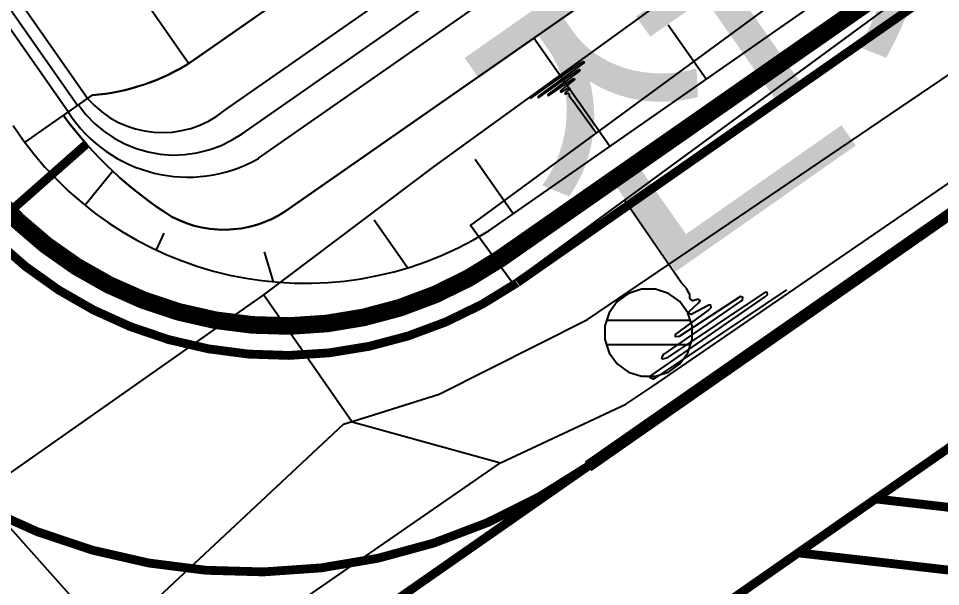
# Model space of a CAD drawing. Header units: millimetres. Extents: x 152904052 to 153933663, y 538271515 to 539240469.
# Drawn here: x 153444720 to 153460393, y 538547821 to 538557479 of the extents above; entities that cross this region are included whole.
import ezdxf
from ezdxf.enums import TextEntityAlignment as Align

# ---------------------------------------------------------------- set-up
doc = ezdxf.new("R2010")
doc.units = ezdxf.units.MM
doc.layers.add('SCHM', color=9, linetype='Continuous')
doc.layers.add('TEXT', color=7, linetype='Continuous')
doc.styles.get("Standard").update_dxf_attribs({"font": 'Gulim.ttf'})
doc.styles.add('돋움', font='Gulim.ttf')

msp = doc.modelspace()

# ---------------------------------------------------------------- linework, layer by layer
at = {"layer": 'SCHM'}
for p, q in [((153447653.7, 538556740.9), (153501257.3, 538594112.2)), ((153448225.8, 538555920.7), (153501844.5, 538593303.3)), ((153448799.4, 538555101.6), (153503195.3, 538593026)), ((153449372.9, 538554282.4), (153503421.5, 538591964.6)), ((153445893.2, 538556118.7), (153426530.2, 538583771.9)), ((153445565.5, 538555889.3), (153426202.5, 538583542.5)), ((153452713.3, 538553869.1), (153485446.2, 538576697.9)), ((153446223.7, 538558704.9), (153447616.9, 538556715.2)), ((153456409.5, 538556446.9), (153455764.6, 538557367.9)), ((153454769.1, 538555302.8), (153453479, 538557145.2)), ((153445483.6, 538555831.9), (153445975.2, 538556176.2)), ((153445565.5, 538555889.3), (153444828.5, 538555373.3)), ((153453128.6, 538554158.7), (153452483.5, 538555080)), ((153446323, 538554883.6), (153445851.7, 538554303.3)), ((153451330.6, 538553239.7), (153450764.2, 538554048.6)), ((153447191.5, 538553826.5), (153447058.3, 538553544.3)), ((153449055.9, 538553001.4), (153448901.6, 538553512))]:
    msp.add_line(p, q, dxfattribs=at)
for points, const_width in [([(153516377.8, 538737720.2), (153499645.1, 538637137.3), (153487684.3, 538628762.3), (153506386.8, 538602052.4), (153445810.6, 538559636.4), (153427681.5, 538585527.4, 0.4141458), (153426288.9, 538585772.8), (153424446.1, 538584482.4, 0.4142136), (153424200.5, 538583089.7), (153443870.2, 538554998.6, 0.4088796), (153452912.1, 538553398.1), (153485721, 538576279.9), (153508667.6, 538588016.3)], 300), ([(153443428.6, 538554757.1, 0.4111623), (153453191.1, 538552983.2)], 150)]:
    msp.add_lwpolyline(points, format="xyb", dxfattribs=dict(at, const_width=const_width))
at = {"layer": 'SCHM', "const_width": 150}
for points in [[(153449425.1, 538542432), (153671838.3, 538697548.8)], [(153453198.1, 538552988), (153486007, 538575869.8)], [(153462242.9, 538548971.9), (153459288.6, 538549311)], [(153461191.9, 538548024.9), (153457974.1, 538548394.3)]]:
    msp.add_lwpolyline(points, dxfattribs=at)
at = {"layer": 'SCHM'}
for points in [[(153501701.1, 538594421.6), (153447653.7, 538556740.9, -0.1251391), (153445975.2, 538556176.2), (153445565.5, 538555889.3)], [(153494494.8, 538585741), (153449372.9, 538554282.4, -0.2938498), (153447324.7, 538554108.7, -0.0942015), (153445483.6, 538555831.9, -4.9618024)], [(153445483.6, 538555831.9, 0.0942015), (153447324.7, 538554108.7, 0.2938498), (153449372.9, 538554282.4)]]:
    msp.add_lwpolyline(points, format="xyb", dxfattribs=at)
for points in [[(153446230.6, 538546826.5), (153450247.5, 538550581.5), (153450666.5, 538550712.5), (153451868.5, 538551091.5), (153454391.5, 538552358.5), (153470526.5, 538563303.6), (153481348.5, 538570923.6), (153502160.5, 538585055.6), (153505944.5, 538587988.6), (153507722.5, 538589393.6)], [(153442926.5, 538560000.2), (153445724.3, 538556004.5)], [(153448519.7, 538555517.1), (153453310.7, 538558859.5)], [(153453423.5, 538556116.1), (153454281.5, 538556724.6), (153454317.5, 538556748.1), (153454338, 538556739.3), (153454331.4, 538556722.8), (153453564.5, 538556165.3), (153453551.5, 538556149.8), (153453553.5, 538556135.7), (153453567.7, 538556134.6), (153454229.7, 538556602.9), (153454257.1, 538556609.7), (153454260.2, 538556605.5), (153454252.4, 538556580.4), (153453721.8, 538556192.8), (153453718.9, 538556174.4), (153453735.4, 538556167.7), (153454145.8, 538556452.8), (153454172.6, 538556455.1), (153454171.1, 538556438.8), (153453954.4, 538556270.8), (153453933.7, 538556248.3), (153453938, 538556230.6), (153453949.7, 538556232.9), (153454068.2, 538556299), (153454086, 538556294.6), (153454083.7, 538556279.9), (153454021.9, 538556219.3), (153454009.5, 538556203.2), (153454023.8, 538556195), (153454060.8, 538556207.5), (153454080.5, 538556191.5), (153454082, 538556164.3), (153454095, 538556141.1), (153454102, 538556125.8), (153454142.9, 538556084.1), (153454543.6, 538555531.1)], [(153445738, 538556010.1), (153445865.1, 538555846.3), (153446011.7, 538555696.2), (153446171, 538555563.3), (153446345.1, 538555444.8), (153446530.1, 538555346.4), (153446723.1, 538555266.1), (153446923, 538555211.3), (153447128.2, 538555172.7), (153447337.6, 538555157.7), (153447546.5, 538555167.2), (153447751.1, 538555194.5), (153447957.2, 538555243.4), (153448152.4, 538555313.8), (153448339.5, 538555407.6), (153448519.7, 538555517.1)], [(153457773.6, 538552863.3), (153455597.2, 538551402.2), (153455505.8, 538551345.9), (153455455.4, 538551369.2), (153455472.9, 538551409.8), (153457419.3, 538552749.6), (153457452.5, 538552787.4), (153457448.5, 538552822.6), (153457413.2, 538552826.3), (153455734, 538551702.1), (153455665.3, 538551686.8), (153455657.9, 538551697.6), (153455678.8, 538551759.6), (153457025.5, 538552691.3), (153457034, 538552736.9), (153456993.4, 538552754.6), (153455952.4, 538552070.7), (153455885.8, 538552066.7), (153455890.5, 538552107), (153456441.1, 538552511.9), (153456494.1, 538552566.4), (153456484.6, 538552610.9), (153456455.2, 538552605.9), (153456155.9, 538552448.7), (153456111.7, 538552461), (153456118.4, 538552497.4), (153456276.3, 538552644.3), (153456308.2, 538552683.8), (153456273, 538552705.1), (153456180, 538552676.4), (153456132, 538552717.3), (153456130, 538552785.4), (153456099.1, 538552843.9), (153456082.6, 538552882.5), (153455983.4, 538552988.9), (153455020.4, 538554392.5)], [(153454709.3, 538552347.8), (153456148.4, 538552347.8)], [(153454706.5, 538551934.5), (153456151.2, 538551934.5)]]:
    msp.add_lwpolyline(points, dxfattribs=at)
at = {"layer": 'SCHM', "ltscale": 0.3, "const_width": 200}
msp.add_lwpolyline([(153454400.7, 538549864.4), (153508810.6, 538587811.3)], dxfattribs=at)
at = {"layer": 'SCHM', "ltscale": 15, "const_width": 150, "flags": 128}
msp.add_lwpolyline([(153444559.1, 538554182.2), (153445882.1, 538555350.3)], dxfattribs=at)
at = {"layer": 'SCHM'}
msp.add_lwpolyline([(153455311.5, 538552877.1), (153455088.3, 538552804.6), (153454898.5, 538552666.7), (153454760.6, 538552476.9), (153454688.1, 538552253.7), (153454688.1, 538552019), (153454760.6, 538551795.9), (153454898.5, 538551606), (153455088.3, 538551468.1), (153455311.5, 538551395.6), (153455546.2, 538551395.6), (153455769.3, 538551468.1), (153455959.2, 538551606), (153456097.1, 538551795.9), (153456169.6, 538552019), (153456169.6, 538552253.7), (153456097.1, 538552476.9), (153455959.2, 538552666.7), (153455769.3, 538552804.6), (153455546.2, 538552877.1)], close=True, dxfattribs=at)
at = {"layer": 'SCHM', "const_width": 150}
msp.add_lwpolyline([(153454399.6, 538549865.9), (153446212.7, 538544156.2), (153440487.7, 538552332.4, 0.4136664)], format="xyb", close=True, dxfattribs=at)
at = {"layer": 'SCHM'}
for points in [[(153448888.5, 538552779.5, 0), (153451788.5, 538554963.5, 0), (153466631.5, 538565717.5, 0), (153481558.5, 538576070.6, 0), (153485014.5, 538580349.6, 0), (153503760.5, 538591305.6, 0), (153510172.5, 538596496.3, 0)], [(153382161.6, 538500264.4, 0), (153382398.6, 538499995.4, 0), (153397011.6, 538510140.5, 0), (153444633.6, 538543421.5, 0), (153444633.6, 538543421.5, 0), (153445819.6, 538544874.5, 0), (153446761.6, 538545668.5, 0), (153452911.5, 538549925.5, 0), (153455044.5, 538550922.5, 0), (153455501.5, 538551225.5, 0), (153481651.5, 538569179.6, 0), (153509439.5, 538588572.6, 0), (153510362.5, 538589716.6, 0), (153510498.5, 538590670.6, 0)], [(153446761.6, 538545668.5, 0), (153446233.6, 538546960.5, 0), (153444062.6, 538549391.5, 0), (153448888.5, 538552779.5, 0), (153450393.5, 538550620.5, 0), (153452911.5, 538549925.5, 0)]]:
    msp.add_polyline3d(points, dxfattribs=at)
msp.add_polyline3d([(153503581.5, 538589347.6, 0), (153504237.2, 538588342.6, 0), (153486879.8, 538577017.4, 0), (153468904, 538564586.2, 0), (153453114.2, 538552992.9, 0), (153452404, 538553960.1, 0), (153468207.5, 538565563.5, 0), (153486210.5, 538578013.6, 0)], close=True, dxfattribs=at)
for centre, radius, start, end in [((153445703.9, 538559759.4), 3593.4, 274.32996, 302.8614), ((153447161, 538557215.5), 1676.4, 220.86287, 309.4329), ((153447598.2, 538557202.1), 2419.8, 212.857, 299.71786), ((153449587.3, 538558903.3), 5925.8, 213.20675, 301.83802)]:
    msp.add_arc(centre, radius, start, end, dxfattribs=at)

# ---------------------------------------------------------------- texts
at = {"layer": 'TEXT'}
msp.add_text('전기실#CD', height=4550, rotation=34.99992, dxfattribs=at).set_placement((153466474.5, 538561025.3), align=Align.CENTER)
at = {"layer": 'TEXT', "linetype": 'Continuous', "lineweight": -3, "style": '돋움'}
msp.add_text(' 전체 기초 구조물  배치도', height=9000, rotation=35, dxfattribs=at).set_placement((153456888.9, 538485710.1), align=Align.MIDDLE_LEFT)

doc.saveas('drawing.dxf')
